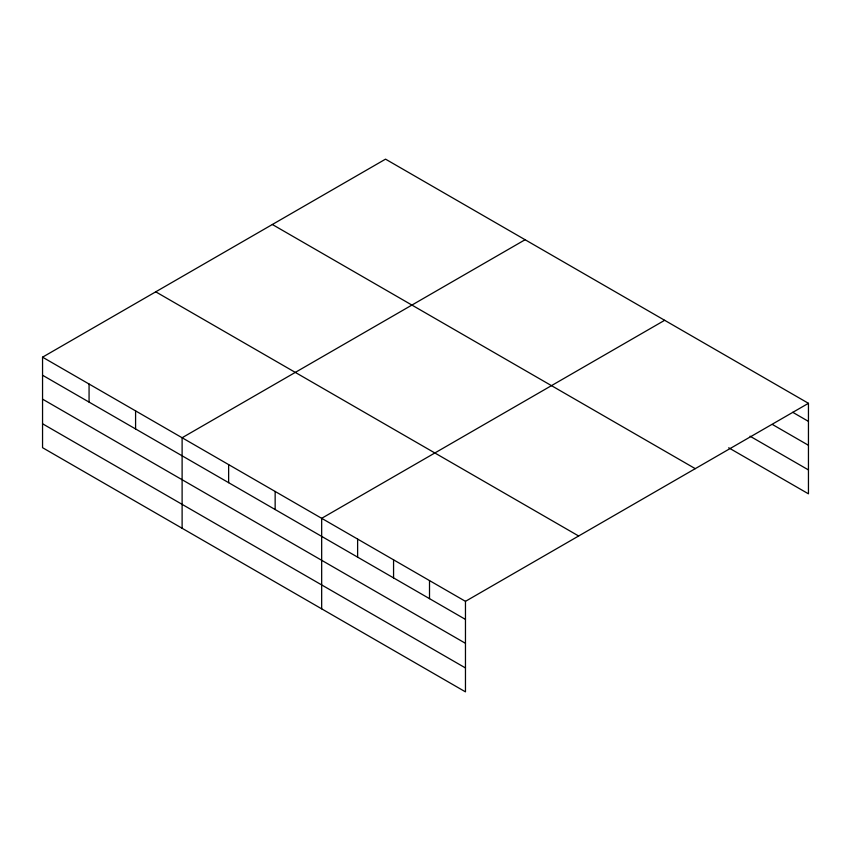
<?xml version="1.0" encoding="UTF-8"?>
<svg xmlns="http://www.w3.org/2000/svg" width="851" height="851" viewBox="0 0 851 851"><rect width="100%" height="100%" fill="white"/><g stroke="black" fill="none" stroke-linecap="round" stroke-linejoin="round"><path stroke-width="1.28" d="M465.465 643.313L465.465 601.338L42.55 357.175L42.55 447.69L465.465 691.852L465.465 643.313L42.55 399.151M728.69 447.786L808.45 493.825L808.45 403.31L385.535 159.148L42.55 357.175M525.099 239.727L182.114 437.744L182.114 528.258M664.663 320.295L321.667 518.323L321.667 608.837M465.465 601.338L808.45 403.31M792.728 412.299L808.45 421.383M772.506 424.532L808.45 445.286M750.039 436.201L808.45 469.922M272.352 224.494L695.267 468.656M155.733 291.819L578.648 535.992M42.55 375.238L465.465 619.411M42.55 423.777L465.465 667.95M429.51 580.584L429.51 598.657M393.566 559.83L393.566 577.903M357.622 539.077L357.622 557.139M275.15 491.463L275.15 509.536M228.632 464.603L228.632 482.677M135.586 410.884L135.586 428.957M89.068 384.024L89.068 402.097"/></g></svg>
